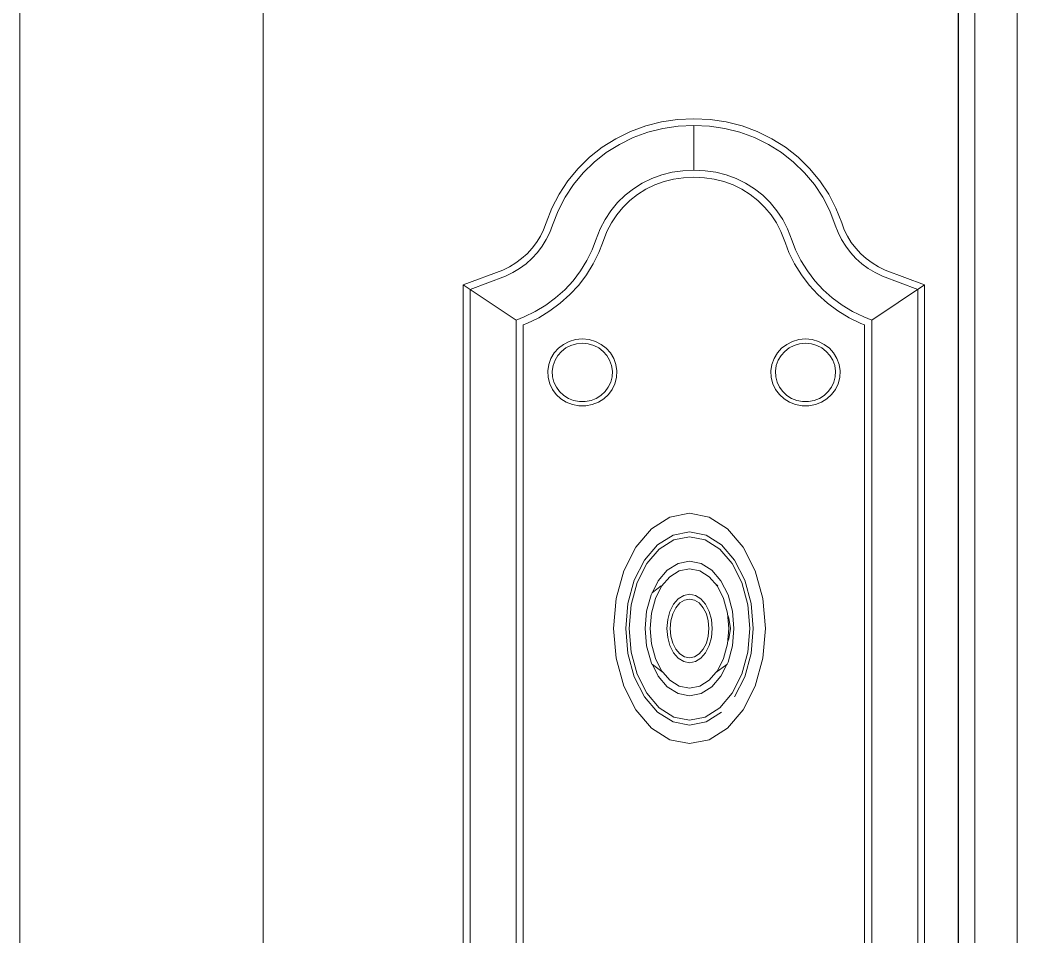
# Model space of a CAD drawing. Header units: inches. Extents: x -5096374 to -5070857, y -3259973 to -3243900.
# Drawn here: x -5078032.97 to -5078027.04, y -3259361.18 to -3259355.74 of the extents above; entities that cross this region are included whole.
import ezdxf

# ---------------------------------------------------------------- set-up
doc = ezdxf.new("R2010")
doc.units = ezdxf.units.IN
doc.header["$LTSCALE"] = 2
doc.header["$MEASUREMENT"] = 0
doc.layers.get('0').update_dxf_attribs({"linetype": 'CONTINUOUS'})
doc.layers.add('window', color=4, linetype='CONTINUOUS', lineweight=13)

msp = doc.modelspace()

# ---------------------------------------------------------------- linework, layer by layer
at = {"ltscale": 0.5}
msp.add_xline((-5078027.3923, -3256928.3274), (0, 1), dxfattribs=at)
at = {"layer": 'window'}
for p, q in [((-5078032.972, -3259318.2814), (-5078032.972, -3259402.0962)), ((-5078031.5257, -3259319.6783), (-5078031.5257, -3259400.65)), ((-5078027.2957, -3259323.7818), (-5078027.2957, -3259396.42)), ((-5078027.0437, -3259396.168), (-5078027.0437, -3259324.0262)), ((-5078029.0617, -3259356.3285), (-5078029.1575, -3259356.3424)), ((-5078028.965, -3259356.3246), (-5078029.0617, -3259356.3285)), ((-5078028.8682, -3259356.3285), (-5078028.965, -3259356.3246)), ((-5078028.7724, -3259356.3424), (-5078028.8682, -3259356.3285)), ((-5078029.3418, -3259356.3993), (-5078029.4282, -3259356.4417)), ((-5078029.2512, -3259356.3661), (-5078029.3418, -3259356.3993)), ((-5078029.1575, -3259356.3424), (-5078029.2512, -3259356.3661)), ((-5078029.1494, -3259356.3809), (-5078029.2389, -3259356.4036)), ((-5078029.0579, -3259356.3676), (-5078029.1494, -3259356.3809)), ((-5078028.965, -3259356.3638), (-5078029.0579, -3259356.3676)), ((-5078028.8721, -3259356.3676), (-5078028.965, -3259356.3638)), ((-5078028.965, -3259356.3638), (-5078028.965, -3259356.6293)), ((-5078028.7806, -3259356.3809), (-5078028.8721, -3259356.3676)), ((-5078028.691, -3259356.4036), (-5078028.7806, -3259356.3809)), ((-5078028.6787, -3259356.3661), (-5078028.7724, -3259356.3424)), ((-5078028.5882, -3259356.3993), (-5078028.6787, -3259356.3661)), ((-5078028.5017, -3259356.4417), (-5078028.5882, -3259356.3993)), ((-5078029.4282, -3259356.4417), (-5078029.5095, -3259356.4927)), ((-5078029.3255, -3259356.4353), (-5078029.408, -3259356.4757)), ((-5078029.2389, -3259356.4036), (-5078029.3255, -3259356.4353)), ((-5078028.6045, -3259356.4353), (-5078028.691, -3259356.4036)), ((-5078028.5219, -3259356.4757), (-5078028.6045, -3259356.4353)), ((-5078028.4204, -3259356.4927), (-5078028.5017, -3259356.4417)), ((-5078029.5095, -3259356.4927), (-5078029.5848, -3259356.5518)), ((-5078029.408, -3259356.4757), (-5078029.4857, -3259356.5245)), ((-5078028.4442, -3259356.5245), (-5078028.5219, -3259356.4757)), ((-5078028.3451, -3259356.5518), (-5078028.4204, -3259356.4927)), ((-5078029.5848, -3259356.5518), (-5078029.6531, -3259356.6183)), ((-5078029.4857, -3259356.5245), (-5078029.5577, -3259356.581)), ((-5078028.3723, -3259356.581), (-5078028.4442, -3259356.5245)), ((-5078028.2768, -3259356.6183), (-5078028.3451, -3259356.5518)), ((-5078029.6531, -3259356.6183), (-5078029.7138, -3259356.6915)), ((-5078029.5577, -3259356.581), (-5078029.623, -3259356.6445)), ((-5078029.0318, -3259356.632), (-5078029.0945, -3259356.6411)), ((-5078028.965, -3259356.6293), (-5078029.0318, -3259356.632)), ((-5078028.8981, -3259356.632), (-5078028.965, -3259356.6293)), ((-5078028.8354, -3259356.6411), (-5078028.8981, -3259356.632)), ((-5078028.3069, -3259356.6445), (-5078028.3723, -3259356.581)), ((-5078028.2161, -3259356.6915), (-5078028.2768, -3259356.6183)), ((-5078029.7138, -3259356.6915), (-5078029.7662, -3259356.7705)), ((-5078029.623, -3259356.6445), (-5078029.681, -3259356.7144)), ((-5078029.2152, -3259356.6784), (-5078029.2718, -3259356.7061)), ((-5078029.1559, -3259356.6566), (-5078029.2152, -3259356.6784)), ((-5078029.1979, -3259356.7166), (-5078029.1428, -3259356.6964)), ((-5078029.0945, -3259356.6411), (-5078029.1559, -3259356.6566)), ((-5078029.1428, -3259356.6964), (-5078029.0859, -3259356.6821)), ((-5078029.0859, -3259356.6821), (-5078029.0277, -3259356.6736)), ((-5078029.0277, -3259356.6736), (-5078028.965, -3259356.671)), ((-5078028.965, -3259356.671), (-5078028.9022, -3259356.6736)), ((-5078028.9022, -3259356.6736), (-5078028.844, -3259356.6821)), ((-5078028.844, -3259356.6821), (-5078028.7871, -3259356.6964)), ((-5078028.774, -3259356.6566), (-5078028.8354, -3259356.6411)), ((-5078028.7871, -3259356.6964), (-5078028.7321, -3259356.7166)), ((-5078028.7147, -3259356.6784), (-5078028.774, -3259356.6566)), ((-5078028.6581, -3259356.7061), (-5078028.7147, -3259356.6784)), ((-5078028.2489, -3259356.7144), (-5078028.3069, -3259356.6445)), ((-5078028.1637, -3259356.7705), (-5078028.2161, -3259356.6915)), ((-5078029.681, -3259356.7144), (-5078029.731, -3259356.79)), ((-5078029.3251, -3259356.7395), (-5078029.3743, -3259356.7782)), ((-5078029.2718, -3259356.7061), (-5078029.3251, -3259356.7395)), ((-5078029.2998, -3259356.7733), (-5078029.2504, -3259356.7423)), ((-5078029.2504, -3259356.7423), (-5078029.1979, -3259356.7166)), ((-5078028.7321, -3259356.7166), (-5078028.6795, -3259356.7423)), ((-5078028.6795, -3259356.7423), (-5078028.6301, -3259356.7733)), ((-5078028.6049, -3259356.7395), (-5078028.6581, -3259356.7061)), ((-5078028.5556, -3259356.7782), (-5078028.6049, -3259356.7395)), ((-5078028.1989, -3259356.79), (-5078028.2489, -3259356.7144)), ((-5078029.7662, -3259356.7705), (-5078029.8096, -3259356.8545)), ((-5078029.731, -3259356.79), (-5078029.7725, -3259356.8702)), ((-5078029.3743, -3259356.7782), (-5078029.4191, -3259356.8218)), ((-5078029.3871, -3259356.8497), (-5078029.3455, -3259356.8093)), ((-5078029.3455, -3259356.8093), (-5078029.2998, -3259356.7733)), ((-5078028.6301, -3259356.7733), (-5078028.5844, -3259356.8093)), ((-5078028.5844, -3259356.8093), (-5078028.5429, -3259356.8497)), ((-5078028.5108, -3259356.8218), (-5078028.5556, -3259356.7782)), ((-5078028.1574, -3259356.8702), (-5078028.1989, -3259356.79)), ((-5078028.1203, -3259356.8545), (-5078028.1637, -3259356.7705)), ((-5078029.8096, -3259356.8545), (-5078029.8436, -3259356.9424)), ((-5078029.7725, -3259356.8702), (-5078029.8057, -3259356.9561)), ((-5078029.4589, -3259356.8697), (-5078029.4932, -3259356.9215)), ((-5078029.4191, -3259356.8218), (-5078029.4589, -3259356.8697)), ((-5078029.4239, -3259356.8941), (-5078029.3871, -3259356.8497)), ((-5078028.5429, -3259356.8497), (-5078028.506, -3259356.8941)), ((-5078028.471, -3259356.8697), (-5078028.5108, -3259356.8218)), ((-5078028.4368, -3259356.9215), (-5078028.471, -3259356.8697)), ((-5078028.1242, -3259356.9561), (-5078028.1574, -3259356.8702)), ((-5078028.0863, -3259356.9424), (-5078028.1203, -3259356.8545)), ((-5078029.4932, -3259356.9215), (-5078029.5216, -3259356.9765)), ((-5078029.4558, -3259356.9421), (-5078029.4239, -3259356.8941)), ((-5078028.506, -3259356.8941), (-5078028.4742, -3259356.9421)), ((-5078028.4083, -3259356.9765), (-5078028.4368, -3259356.9215)), ((-5078029.8589, -3259356.9828), (-5078029.878, -3259357.0216)), ((-5078029.8436, -3259356.9424), (-5078029.8589, -3259356.9828)), ((-5078029.8057, -3259356.9561), (-5078029.8216, -3259356.9981)), ((-5078029.5216, -3259356.9765), (-5078029.5494, -3259357.0484)), ((-5078029.5091, -3259357.0629), (-5078029.4821, -3259356.9932)), ((-5078029.4821, -3259356.9932), (-5078029.4558, -3259356.9421)), ((-5078028.4742, -3259356.9421), (-5078028.4478, -3259356.9932)), ((-5078028.4478, -3259356.9932), (-5078028.4209, -3259357.0629)), ((-5078028.3805, -3259357.0484), (-5078028.4083, -3259356.9765)), ((-5078028.1083, -3259356.9981), (-5078028.1242, -3259356.9561)), ((-5078028.071, -3259356.9828), (-5078028.0863, -3259356.9424)), ((-5078028.0519, -3259357.0216), (-5078028.071, -3259356.9828)), ((-5078029.878, -3259357.0216), (-5078029.9009, -3259357.0584)), ((-5078029.8424, -3259357.0402), (-5078029.8672, -3259357.0802)), ((-5078029.8216, -3259356.9981), (-5078029.8424, -3259357.0402)), ((-5078029.5494, -3259357.0484), (-5078029.5695, -3259357.1014)), ((-5078028.3605, -3259357.1014), (-5078028.3805, -3259357.0484)), ((-5078028.0875, -3259357.0402), (-5078028.1083, -3259356.9981)), ((-5078028.0627, -3259357.0802), (-5078028.0875, -3259357.0402)), ((-5078028.0291, -3259357.0584), (-5078028.0519, -3259357.0216)), ((-5078029.9272, -3259357.093), (-5078029.9567, -3259357.1251)), ((-5078029.9009, -3259357.0584), (-5078029.9272, -3259357.093)), ((-5078029.8672, -3259357.0802), (-5078029.8958, -3259357.1178)), ((-5078029.5695, -3259357.1014), (-5078029.6014, -3259357.1661)), ((-5078029.5298, -3259357.1176), (-5078029.5091, -3259357.0629)), ((-5078028.4209, -3259357.0629), (-5078028.4001, -3259357.1176)), ((-5078028.3285, -3259357.1661), (-5078028.3605, -3259357.1014)), ((-5078028.0341, -3259357.1178), (-5078028.0627, -3259357.0802)), ((-5078028.0027, -3259357.093), (-5078028.0291, -3259357.0584)), ((-5078027.9732, -3259357.1251), (-5078028.0027, -3259357.093)), ((-5078029.9893, -3259357.1543), (-5078030.0245, -3259357.1803)), ((-5078029.9567, -3259357.1251), (-5078029.9893, -3259357.1543)), ((-5078029.9279, -3259357.1526), (-5078029.9632, -3259357.1843)), ((-5078029.8958, -3259357.1178), (-5078029.9279, -3259357.1526)), ((-5078029.6014, -3259357.1661), (-5078029.6395, -3259357.2276)), ((-5078029.5635, -3259357.1859), (-5078029.5298, -3259357.1176)), ((-5078028.4001, -3259357.1176), (-5078028.3664, -3259357.1859)), ((-5078028.2904, -3259357.2276), (-5078028.3285, -3259357.1661)), ((-5078028.002, -3259357.1526), (-5078028.0341, -3259357.1178)), ((-5078027.9667, -3259357.1843), (-5078028.002, -3259357.1526)), ((-5078027.9406, -3259357.1543), (-5078027.9732, -3259357.1251)), ((-5078027.9054, -3259357.1803), (-5078027.9406, -3259357.1543)), ((-5078030.1018, -3259357.2223), (-5078030.3366, -3259357.3103)), ((-5078030.0621, -3259357.2031), (-5078030.1018, -3259357.2223)), ((-5078030.0245, -3259357.1803), (-5078030.0621, -3259357.2031)), ((-5078030.0015, -3259357.2126), (-5078030.0423, -3259357.2374)), ((-5078029.9632, -3259357.1843), (-5078030.0015, -3259357.2126)), ((-5078029.6395, -3259357.2276), (-5078029.6834, -3259357.2853)), ((-5078029.6037, -3259357.2508), (-5078029.5635, -3259357.1859)), ((-5078028.3664, -3259357.1859), (-5078028.3262, -3259357.2508)), ((-5078028.2465, -3259357.2853), (-5078028.2904, -3259357.2276)), ((-5078027.9284, -3259357.2126), (-5078027.9667, -3259357.1843)), ((-5078027.8876, -3259357.2374), (-5078027.9284, -3259357.2126)), ((-5078027.8678, -3259357.2031), (-5078027.9054, -3259357.1803)), ((-5078027.8281, -3259357.2223), (-5078027.8678, -3259357.2031)), ((-5078027.5934, -3259357.3103), (-5078027.8281, -3259357.2223)), ((-5078030.0854, -3259357.2582), (-5078030.2961, -3259357.3372)), ((-5078030.0423, -3259357.2374), (-5078030.0854, -3259357.2582)), ((-5078029.6834, -3259357.2853), (-5078029.7328, -3259357.3388)), ((-5078029.65, -3259357.3117), (-5078029.6037, -3259357.2508)), ((-5078028.3262, -3259357.2508), (-5078028.2799, -3259357.3117)), ((-5078028.1971, -3259357.3388), (-5078028.2465, -3259357.2853)), ((-5078027.8445, -3259357.2582), (-5078027.8876, -3259357.2374)), ((-5078027.6338, -3259357.3372), (-5078027.8445, -3259357.2582)), ((-5078030.3366, -3259357.3103), (-5078030.2961, -3259357.3372)), ((-5078030.3366, -3259357.3103), (-5078030.3366, -3259365.5319)), ((-5078030.2961, -3259357.3372), (-5078030.2961, -3259365.505)), ((-5078030.2961, -3259357.3372), (-5078030.0227, -3259357.5191)), ((-5078029.7328, -3259357.3388), (-5078029.7871, -3259357.3875)), ((-5078029.7021, -3259357.3681), (-5078029.65, -3259357.3117)), ((-5078028.2799, -3259357.3117), (-5078028.2278, -3259357.3681)), ((-5078028.1428, -3259357.3875), (-5078028.1971, -3259357.3388)), ((-5078027.5934, -3259357.3103), (-5078027.9072, -3259357.5191)), ((-5078027.6343, -3259363.5134), (-5078027.6338, -3259357.3372)), ((-5078027.5934, -3259363.5262), (-5078027.5934, -3259357.3103)), ((-5078029.7871, -3259357.3875), (-5078029.8459, -3259357.4311)), ((-5078029.7594, -3259357.4195), (-5078029.7021, -3259357.3681)), ((-5078028.2278, -3259357.3681), (-5078028.1705, -3259357.4195)), ((-5078028.084, -3259357.4311), (-5078028.1428, -3259357.3875)), ((-5078029.8459, -3259357.4311), (-5078029.9086, -3259357.469)), ((-5078029.8876, -3259357.5055), (-5078029.8214, -3259357.4654)), ((-5078029.8214, -3259357.4654), (-5078029.7594, -3259357.4195)), ((-5078028.1705, -3259357.4195), (-5078028.1085, -3259357.4654)), ((-5078028.1085, -3259357.4654), (-5078028.0423, -3259357.5055)), ((-5078028.0213, -3259357.469), (-5078028.084, -3259357.4311)), ((-5078029.9748, -3259357.5011), (-5078030.0227, -3259357.5191)), ((-5078030.0227, -3259357.5191), (-5078030.0227, -3259365.3232)), ((-5078029.9086, -3259357.469), (-5078029.9748, -3259357.5011)), ((-5078029.9574, -3259357.5393), (-5078029.8876, -3259357.5055)), ((-5078028.0423, -3259357.5055), (-5078027.9725, -3259357.5393)), ((-5078027.9551, -3259357.5011), (-5078028.0213, -3259357.469)), ((-5078027.9072, -3259357.5191), (-5078027.9551, -3259357.5011)), ((-5078027.9072, -3259363.5971), (-5078027.9072, -3259357.5191)), ((-5078029.9797, -3259357.5477), (-5078029.9574, -3259357.5393)), ((-5078029.9797, -3259365.2946), (-5078029.9797, -3259357.5477)), ((-5078027.9725, -3259357.5393), (-5078027.9502, -3259357.5477)), ((-5078027.9502, -3259357.5477), (-5078027.9502, -3259363.6138)), ((-5078029.7061, -3259357.6463), (-5078029.6686, -3259357.6353)), ((-5078029.6686, -3259357.6353), (-5078029.6284, -3259357.6315)), ((-5078029.6284, -3259357.6315), (-5078029.5882, -3259357.6353)), ((-5078029.5882, -3259357.6353), (-5078029.5506, -3259357.6463)), ((-5078028.3793, -3259357.6463), (-5078028.3417, -3259357.6353)), ((-5078028.3417, -3259357.6353), (-5078028.3015, -3259357.6315)), ((-5078028.3015, -3259357.6315), (-5078028.2613, -3259357.6353)), ((-5078028.2613, -3259357.6353), (-5078028.2238, -3259357.6463)), ((-5078029.7954, -3259357.7147), (-5078029.7703, -3259357.6867)), ((-5078029.7703, -3259357.6867), (-5078029.7403, -3259357.6636)), ((-5078029.7519, -3259357.7054), (-5078029.7258, -3259357.6853)), ((-5078029.7403, -3259357.6636), (-5078029.7061, -3259357.6463)), ((-5078029.7258, -3259357.6853), (-5078029.696, -3259357.6702)), ((-5078029.696, -3259357.6702), (-5078029.6634, -3259357.6607)), ((-5078029.6634, -3259357.6607), (-5078029.6284, -3259357.6574)), ((-5078029.6284, -3259357.6574), (-5078029.5934, -3259357.6607)), ((-5078029.5934, -3259357.6607), (-5078029.5607, -3259357.6702)), ((-5078029.5607, -3259357.6702), (-5078029.531, -3259357.6853)), ((-5078029.5506, -3259357.6463), (-5078029.5165, -3259357.6636)), ((-5078029.531, -3259357.6853), (-5078029.5049, -3259357.7054)), ((-5078029.5165, -3259357.6636), (-5078029.4865, -3259357.6867)), ((-5078029.4865, -3259357.6867), (-5078029.4614, -3259357.7147)), ((-5078028.4685, -3259357.7147), (-5078028.4435, -3259357.6867)), ((-5078028.4435, -3259357.6867), (-5078028.4135, -3259357.6636)), ((-5078028.425, -3259357.7054), (-5078028.3989, -3259357.6853)), ((-5078028.4135, -3259357.6636), (-5078028.3793, -3259357.6463)), ((-5078028.3989, -3259357.6853), (-5078028.3692, -3259357.6702)), ((-5078028.3692, -3259357.6702), (-5078028.3365, -3259357.6607)), ((-5078028.3365, -3259357.6607), (-5078028.3015, -3259357.6574)), ((-5078028.3015, -3259357.6574), (-5078028.2666, -3259357.6607)), ((-5078028.2666, -3259357.6607), (-5078028.2339, -3259357.6702)), ((-5078028.2339, -3259357.6702), (-5078028.2042, -3259357.6853)), ((-5078028.2238, -3259357.6463), (-5078028.1896, -3259357.6636)), ((-5078028.2042, -3259357.6853), (-5078028.1781, -3259357.7054)), ((-5078028.1896, -3259357.6636), (-5078028.1596, -3259357.6867)), ((-5078028.1596, -3259357.6867), (-5078028.1345, -3259357.7147)), ((-5078029.8278, -3259357.7825), (-5078029.8148, -3259357.7469)), ((-5078029.8148, -3259357.7469), (-5078029.7954, -3259357.7147)), ((-5078029.8019, -3259357.7888), (-5078029.7906, -3259357.7577)), ((-5078029.7906, -3259357.7577), (-5078029.7737, -3259357.7297)), ((-5078029.7737, -3259357.7297), (-5078029.7519, -3259357.7054)), ((-5078029.5049, -3259357.7054), (-5078029.4831, -3259357.7297)), ((-5078029.4831, -3259357.7297), (-5078029.4662, -3259357.7577)), ((-5078029.4662, -3259357.7577), (-5078029.4549, -3259357.7888)), ((-5078029.4614, -3259357.7147), (-5078029.442, -3259357.7469)), ((-5078029.442, -3259357.7469), (-5078029.429, -3259357.7825)), ((-5078028.501, -3259357.7825), (-5078028.488, -3259357.7469)), ((-5078028.488, -3259357.7469), (-5078028.4685, -3259357.7147)), ((-5078028.4751, -3259357.7888), (-5078028.4637, -3259357.7577)), ((-5078028.4637, -3259357.7577), (-5078028.4468, -3259357.7297)), ((-5078028.4468, -3259357.7297), (-5078028.425, -3259357.7054)), ((-5078028.1781, -3259357.7054), (-5078028.1563, -3259357.7297)), ((-5078028.1563, -3259357.7297), (-5078028.1394, -3259357.7577)), ((-5078028.1394, -3259357.7577), (-5078028.128, -3259357.7888)), ((-5078028.1345, -3259357.7147), (-5078028.1151, -3259357.7469)), ((-5078028.1151, -3259357.7469), (-5078028.1021, -3259357.7825)), ((-5078029.8337, -3259357.821), (-5078029.8278, -3259357.7825)), ((-5078029.8317, -3259357.8604), (-5078029.8337, -3259357.821)), ((-5078029.807, -3259357.8222), (-5078029.8019, -3259357.7888)), ((-5078029.8053, -3259357.8565), (-5078029.807, -3259357.8222)), ((-5078029.4549, -3259357.7888), (-5078029.4498, -3259357.8222)), ((-5078029.4498, -3259357.8222), (-5078029.4515, -3259357.8565)), ((-5078029.429, -3259357.7825), (-5078029.4231, -3259357.821)), ((-5078029.4231, -3259357.821), (-5078029.4251, -3259357.8604)), ((-5078028.5068, -3259357.821), (-5078028.501, -3259357.7825)), ((-5078028.5049, -3259357.8604), (-5078028.5068, -3259357.821)), ((-5078028.4801, -3259357.8222), (-5078028.4751, -3259357.7888)), ((-5078028.4784, -3259357.8565), (-5078028.4801, -3259357.8222)), ((-5078028.128, -3259357.7888), (-5078028.123, -3259357.8222)), ((-5078028.123, -3259357.8222), (-5078028.1247, -3259357.8565)), ((-5078028.0963, -3259357.821), (-5078028.1021, -3259357.7825)), ((-5078028.0963, -3259357.821), (-5078028.0983, -3259357.8604)), ((-5078029.8222, -3259357.8975), (-5078029.8317, -3259357.8604)), ((-5078029.797, -3259357.8888), (-5078029.8053, -3259357.8565)), ((-5078029.4515, -3259357.8565), (-5078029.4598, -3259357.8888)), ((-5078029.4251, -3259357.8604), (-5078029.4346, -3259357.8975)), ((-5078028.4953, -3259357.8975), (-5078028.5049, -3259357.8604)), ((-5078028.4701, -3259357.8888), (-5078028.4784, -3259357.8565)), ((-5078028.1247, -3259357.8565), (-5078028.133, -3259357.8888)), ((-5078028.0983, -3259357.8604), (-5078028.1078, -3259357.8975)), ((-5078029.8059, -3259357.9315), (-5078029.8222, -3259357.8975)), ((-5078029.7835, -3259357.9617), (-5078029.8059, -3259357.9315)), ((-5078029.7828, -3259357.9184), (-5078029.797, -3259357.8888)), ((-5078029.7633, -3259357.9446), (-5078029.7828, -3259357.9184)), ((-5078029.474, -3259357.9184), (-5078029.4934, -3259357.9446)), ((-5078029.4598, -3259357.8888), (-5078029.474, -3259357.9184)), ((-5078029.4509, -3259357.9315), (-5078029.4733, -3259357.9617)), ((-5078029.4509, -3259357.9315), (-5078029.4346, -3259357.8975)), ((-5078028.479, -3259357.9315), (-5078028.4953, -3259357.8975)), ((-5078028.4567, -3259357.9617), (-5078028.479, -3259357.9315)), ((-5078028.4559, -3259357.9184), (-5078028.4701, -3259357.8888)), ((-5078028.4365, -3259357.9446), (-5078028.4559, -3259357.9184)), ((-5078028.1471, -3259357.9184), (-5078028.1666, -3259357.9446)), ((-5078028.133, -3259357.8888), (-5078028.1471, -3259357.9184)), ((-5078028.1241, -3259357.9315), (-5078028.1464, -3259357.9617)), ((-5078028.1078, -3259357.8975), (-5078028.1241, -3259357.9315)), ((-5078029.7559, -3259357.9873), (-5078029.7835, -3259357.9617)), ((-5078029.7393, -3259357.9669), (-5078029.7633, -3259357.9446)), ((-5078029.7237, -3259358.0076), (-5078029.7559, -3259357.9873)), ((-5078029.7113, -3259357.9846), (-5078029.7393, -3259357.9669)), ((-5078029.68, -3259357.9969), (-5078029.7113, -3259357.9846)), ((-5078029.6461, -3259358.0035), (-5078029.68, -3259357.9969)), ((-5078029.5767, -3259357.9969), (-5078029.6107, -3259358.0035)), ((-5078029.5455, -3259357.9846), (-5078029.5767, -3259357.9969)), ((-5078029.5175, -3259357.9669), (-5078029.5455, -3259357.9846)), ((-5078029.5009, -3259357.9873), (-5078029.5331, -3259358.0076)), ((-5078029.4934, -3259357.9446), (-5078029.5175, -3259357.9669)), ((-5078029.4733, -3259357.9617), (-5078029.5009, -3259357.9873)), ((-5078028.429, -3259357.9873), (-5078028.4567, -3259357.9617)), ((-5078028.4124, -3259357.9669), (-5078028.4365, -3259357.9446)), ((-5078028.3968, -3259358.0076), (-5078028.429, -3259357.9873)), ((-5078028.3845, -3259357.9846), (-5078028.4124, -3259357.9669)), ((-5078028.3532, -3259357.9969), (-5078028.3845, -3259357.9846)), ((-5078028.3193, -3259358.0035), (-5078028.3532, -3259357.9969)), ((-5078028.2499, -3259357.9969), (-5078028.2838, -3259358.0035)), ((-5078028.2186, -3259357.9846), (-5078028.2499, -3259357.9969)), ((-5078028.1906, -3259357.9669), (-5078028.2186, -3259357.9846)), ((-5078028.1741, -3259357.9873), (-5078028.2062, -3259358.0076)), ((-5078028.1666, -3259357.9446), (-5078028.1906, -3259357.9669)), ((-5078028.1464, -3259357.9617), (-5078028.1741, -3259357.9873)), ((-5078029.6877, -3259358.0218), (-5078029.7237, -3259358.0076)), ((-5078029.6488, -3259358.0293), (-5078029.6877, -3259358.0218)), ((-5078029.608, -3259358.0293), (-5078029.6488, -3259358.0293)), ((-5078029.6107, -3259358.0035), (-5078029.6461, -3259358.0035)), ((-5078029.569, -3259358.0218), (-5078029.608, -3259358.0293)), ((-5078029.5331, -3259358.0076), (-5078029.569, -3259358.0218)), ((-5078028.3609, -3259358.0218), (-5078028.3968, -3259358.0076)), ((-5078028.3219, -3259358.0293), (-5078028.3609, -3259358.0218)), ((-5078028.2811, -3259358.0293), (-5078028.3219, -3259358.0293)), ((-5078028.2838, -3259358.0035), (-5078028.3193, -3259358.0035)), ((-5078028.2422, -3259358.0218), (-5078028.2811, -3259358.0293)), ((-5078028.2062, -3259358.0076), (-5078028.2422, -3259358.0218)), ((-5078029.1079, -3259358.691), (-5078029.2168, -3259358.7593)), ((-5078028.9911, -3259358.6677), (-5078029.1079, -3259358.691)), ((-5078028.8742, -3259358.691), (-5078028.9911, -3259358.6677)), ((-5078028.7653, -3259358.7593), (-5078028.8742, -3259358.691)), ((-5078029.2168, -3259358.7593), (-5078029.3103, -3259358.8681)), ((-5078028.6718, -3259358.8681), (-5078028.7653, -3259358.7593)), ((-5078029.0892, -3259358.7967), (-5078029.1807, -3259358.8542)), ((-5078029.0841, -3259358.8256), (-5078029.1708, -3259358.8801)), ((-5078028.9911, -3259358.7772), (-5078029.0892, -3259358.7967)), ((-5078028.9911, -3259358.8071), (-5078029.0841, -3259358.8256)), ((-5078028.8929, -3259358.7967), (-5078028.9911, -3259358.7772)), ((-5078028.898, -3259358.8256), (-5078028.9911, -3259358.8071)), ((-5078028.8113, -3259358.8801), (-5078028.898, -3259358.8256)), ((-5078028.8015, -3259358.8542), (-5078028.8929, -3259358.7967)), ((-5078029.3103, -3259358.8681), (-5078029.382, -3259359.0098)), ((-5078029.1807, -3259358.8542), (-5078029.2592, -3259358.9455)), ((-5078029.1708, -3259358.8801), (-5078029.2452, -3259358.9667)), ((-5078028.7369, -3259358.9667), (-5078028.8113, -3259358.8801)), ((-5078028.7229, -3259358.9455), (-5078028.8015, -3259358.8542)), ((-5078028.6001, -3259359.0098), (-5078028.6718, -3259358.8681)), ((-5078029.2592, -3259358.9455), (-5078029.3194, -3259359.0645)), ((-5078028.6627, -3259359.0645), (-5078028.7229, -3259358.9455)), ((-5078029.2452, -3259358.9667), (-5078029.3024, -3259359.0795)), ((-5078029.1232, -3259359.005), (-5078029.1779, -3259359.0686)), ((-5078029.0595, -3259358.965), (-5078029.1232, -3259359.005)), ((-5078029.0517, -3259359.009), (-5078029.1082, -3259359.0445)), ((-5078028.9911, -3259358.9513), (-5078029.0595, -3259358.965)), ((-5078028.9911, -3259358.9969), (-5078029.0517, -3259359.009)), ((-5078028.9226, -3259358.965), (-5078028.9911, -3259358.9513)), ((-5078028.9304, -3259359.009), (-5078028.9911, -3259358.9969)), ((-5078028.8739, -3259359.0445), (-5078028.9304, -3259359.009)), ((-5078028.8589, -3259359.005), (-5078028.9226, -3259358.965)), ((-5078028.8042, -3259359.0686), (-5078028.8589, -3259359.005)), ((-5078028.6797, -3259359.0795), (-5078028.7369, -3259358.9667)), ((-5078029.382, -3259359.0098), (-5078029.4271, -3259359.1748)), ((-5078029.3194, -3259359.0645), (-5078029.3573, -3259359.2032)), ((-5078029.1082, -3259359.0445), (-5078029.1567, -3259359.1009)), ((-5078028.8254, -3259359.1009), (-5078028.8739, -3259359.0445)), ((-5078028.6248, -3259359.2032), (-5078028.6627, -3259359.0645)), ((-5078028.555, -3259359.1748), (-5078028.6001, -3259359.0098)), ((-5078029.3024, -3259359.0795), (-5078029.3383, -3259359.2109)), ((-5078029.1779, -3259359.0686), (-5078029.212, -3259359.1374)), ((-5078029.212, -3259359.1374), (-5078029.1588, -3259359.0977)), ((-5078029.1567, -3259359.1009), (-5078029.1939, -3259359.1744)), ((-5078028.8358, -3259359.0888), (-5078028.8348, -3259359.0892)), ((-5078028.8348, -3259359.0892), (-5078028.8233, -3259359.0977)), ((-5078028.7882, -3259359.1744), (-5078028.8254, -3259359.1009)), ((-5078028.7622, -3259359.1516), (-5078028.8042, -3259359.0686)), ((-5078028.6438, -3259359.2109), (-5078028.6797, -3259359.0795)), ((-5078029.4271, -3259359.1748), (-5078029.4425, -3259359.3519)), ((-5078029.2199, -3259359.1516), (-5078029.2464, -3259359.2482)), ((-5078029.214, -3259359.1399), (-5078029.2199, -3259359.1516)), ((-5078029.1939, -3259359.1744), (-5078029.2173, -3259359.26)), ((-5078029.214, -3259359.1399), (-5078029.212, -3259359.1374)), ((-5078029.0582, -3259359.1755), (-5078029.0861, -3259359.2079)), ((-5078029.0258, -3259359.1552), (-5078029.0582, -3259359.1755)), ((-5078029.0209, -3259359.183), (-5078029.0487, -3259359.2005)), ((-5078028.9911, -3259359.1482), (-5078029.0258, -3259359.1552)), ((-5078028.9911, -3259359.177), (-5078029.0209, -3259359.183)), ((-5078028.9563, -3259359.1552), (-5078028.9911, -3259359.1482)), ((-5078028.9612, -3259359.183), (-5078028.9911, -3259359.177)), ((-5078028.9334, -3259359.2005), (-5078028.9612, -3259359.183)), ((-5078028.9239, -3259359.1755), (-5078028.9563, -3259359.1552)), ((-5078028.896, -3259359.2079), (-5078028.9239, -3259359.1755)), ((-5078028.7648, -3259359.26), (-5078028.7882, -3259359.1744)), ((-5078028.7357, -3259359.2482), (-5078028.7622, -3259359.1516)), ((-5078028.5396, -3259359.3519), (-5078028.555, -3259359.1748)), ((-5078029.3573, -3259359.2032), (-5078029.3703, -3259359.3519)), ((-5078029.3383, -3259359.2109), (-5078029.3505, -3259359.3519)), ((-5078029.0861, -3259359.2079), (-5078029.1074, -3259359.2501)), ((-5078029.0726, -3259359.2283), (-5078029.091, -3259359.2645)), ((-5078029.0487, -3259359.2005), (-5078029.0726, -3259359.2283)), ((-5078028.9095, -3259359.2283), (-5078028.9334, -3259359.2005)), ((-5078028.8911, -3259359.2645), (-5078028.9095, -3259359.2283)), ((-5078028.8747, -3259359.2501), (-5078028.896, -3259359.2079)), ((-5078028.6316, -3259359.3519), (-5078028.6438, -3259359.2109)), ((-5078028.6118, -3259359.3519), (-5078028.6248, -3259359.2032)), ((-5078029.2464, -3259359.2482), (-5078029.2554, -3259359.3519)), ((-5078029.2173, -3259359.26), (-5078029.2253, -3259359.3519)), ((-5078029.1208, -3259359.2992), (-5078029.1254, -3259359.3519)), ((-5078029.1074, -3259359.2501), (-5078029.1208, -3259359.2992)), ((-5078029.091, -3259359.2645), (-5078029.1025, -3259359.3067)), ((-5078028.8796, -3259359.3067), (-5078028.8911, -3259359.2645)), ((-5078028.8613, -3259359.2992), (-5078028.8747, -3259359.2501)), ((-5078028.8567, -3259359.3519), (-5078028.8613, -3259359.2992)), ((-5078028.7568, -3259359.3519), (-5078028.7648, -3259359.26)), ((-5078028.7564, -3259359.2908), (-5078028.7636, -3259359.2738)), ((-5078028.7481, -3259359.3518), (-5078028.7564, -3259359.2908)), ((-5078028.7267, -3259359.3519), (-5078028.7357, -3259359.2482)), ((-5078029.4425, -3259359.3519), (-5078029.4271, -3259359.529)), ((-5078029.3703, -3259359.3519), (-5078029.3573, -3259359.5007)), ((-5078029.3505, -3259359.3519), (-5078029.3383, -3259359.4929)), ((-5078029.2554, -3259359.3519), (-5078029.2464, -3259359.4556)), ((-5078029.2253, -3259359.3519), (-5078029.2173, -3259359.4438)), ((-5078029.1254, -3259359.3519), (-5078029.1208, -3259359.4046)), ((-5078029.1025, -3259359.3067), (-5078029.1064, -3259359.3519)), ((-5078029.1064, -3259359.3519), (-5078029.1025, -3259359.3972)), ((-5078028.8757, -3259359.3519), (-5078028.8796, -3259359.3067)), ((-5078028.8796, -3259359.3972), (-5078028.8757, -3259359.3519)), ((-5078028.8613, -3259359.4046), (-5078028.8567, -3259359.3519)), ((-5078028.7648, -3259359.4438), (-5078028.7568, -3259359.3519)), ((-5078028.7564, -3259359.4128), (-5078028.7481, -3259359.3518)), ((-5078028.7357, -3259359.4556), (-5078028.7267, -3259359.3519)), ((-5078028.6438, -3259359.4929), (-5078028.6316, -3259359.3519)), ((-5078028.6248, -3259359.5007), (-5078028.6118, -3259359.3519)), ((-5078028.555, -3259359.529), (-5078028.5396, -3259359.3519)), ((-5078029.1208, -3259359.4046), (-5078029.1074, -3259359.4538)), ((-5078029.1025, -3259359.3972), (-5078029.091, -3259359.4394)), ((-5078028.8911, -3259359.4394), (-5078028.8796, -3259359.3972)), ((-5078028.8747, -3259359.4538), (-5078028.8613, -3259359.4046)), ((-5078028.7636, -3259359.4296), (-5078028.7564, -3259359.4128)), ((-5078029.2464, -3259359.4556), (-5078029.2199, -3259359.5522)), ((-5078029.2173, -3259359.4438), (-5078029.1939, -3259359.5294)), ((-5078029.1074, -3259359.4538), (-5078029.0861, -3259359.496)), ((-5078029.091, -3259359.4394), (-5078029.0726, -3259359.4756)), ((-5078029.0726, -3259359.4756), (-5078029.0487, -3259359.5034)), ((-5078028.9334, -3259359.5034), (-5078028.9095, -3259359.4756)), ((-5078028.9095, -3259359.4756), (-5078028.8911, -3259359.4394)), ((-5078028.896, -3259359.496), (-5078028.8747, -3259359.4538)), ((-5078028.7882, -3259359.5294), (-5078028.7648, -3259359.4438)), ((-5078028.7622, -3259359.5522), (-5078028.7357, -3259359.4556)), ((-5078029.4271, -3259359.529), (-5078029.382, -3259359.694)), ((-5078029.3573, -3259359.5007), (-5078029.3194, -3259359.6393)), ((-5078029.3383, -3259359.4929), (-5078029.3024, -3259359.6244)), ((-5078029.1939, -3259359.5294), (-5078029.1567, -3259359.603)), ((-5078029.0861, -3259359.496), (-5078029.0582, -3259359.5283)), ((-5078029.0582, -3259359.5283), (-5078029.0258, -3259359.5487)), ((-5078029.0487, -3259359.5034), (-5078029.0209, -3259359.5209)), ((-5078029.0209, -3259359.5209), (-5078028.9911, -3259359.5268)), ((-5078028.9911, -3259359.5268), (-5078028.9612, -3259359.5209)), ((-5078028.9612, -3259359.5209), (-5078028.9334, -3259359.5034)), ((-5078028.9563, -3259359.5487), (-5078028.9239, -3259359.5283)), ((-5078028.9239, -3259359.5283), (-5078028.896, -3259359.496)), ((-5078028.8254, -3259359.603), (-5078028.7882, -3259359.5294)), ((-5078028.6797, -3259359.6244), (-5078028.6438, -3259359.4929)), ((-5078028.6627, -3259359.6393), (-5078028.6248, -3259359.5007)), ((-5078028.6001, -3259359.694), (-5078028.555, -3259359.529)), ((-5078029.2199, -3259359.5522), (-5078029.2144, -3259359.5631)), ((-5078029.212, -3259359.5661), (-5078029.2144, -3259359.5631)), ((-5078029.1473, -3259359.6143), (-5078029.212, -3259359.5661)), ((-5078029.212, -3259359.5661), (-5078029.1779, -3259359.6352)), ((-5078029.0258, -3259359.5487), (-5078028.9911, -3259359.5556)), ((-5078028.9911, -3259359.5556), (-5078028.9563, -3259359.5487)), ((-5078028.7701, -3259359.5661), (-5078028.8348, -3259359.6143)), ((-5078028.8042, -3259359.6352), (-5078028.7701, -3259359.5661)), ((-5078028.7677, -3259359.5631), (-5078028.7701, -3259359.5661)), ((-5078028.7677, -3259359.5631), (-5078028.7622, -3259359.5522)), ((-5078029.3194, -3259359.6393), (-5078029.2592, -3259359.7584)), ((-5078029.3024, -3259359.6244), (-5078029.2452, -3259359.7372)), ((-5078029.1779, -3259359.6352), (-5078029.1232, -3259359.6989)), ((-5078029.1567, -3259359.603), (-5078029.1473, -3259359.6143)), ((-5078029.1473, -3259359.6143), (-5078029.1082, -3259359.6594)), ((-5078029.1082, -3259359.6594), (-5078029.0517, -3259359.6949)), ((-5078028.9304, -3259359.6949), (-5078028.8739, -3259359.6594)), ((-5078028.8739, -3259359.6594), (-5078028.8348, -3259359.6143)), ((-5078028.8589, -3259359.6989), (-5078028.8042, -3259359.6352)), ((-5078028.8348, -3259359.6143), (-5078028.8254, -3259359.603)), ((-5078028.7369, -3259359.7372), (-5078028.6797, -3259359.6244)), ((-5078028.7229, -3259359.7584), (-5078028.6627, -3259359.6393)), ((-5078029.382, -3259359.694), (-5078029.3103, -3259359.8358)), ((-5078029.1232, -3259359.6989), (-5078029.0595, -3259359.7389)), ((-5078029.0517, -3259359.6949), (-5078028.9911, -3259359.707)), ((-5078028.9911, -3259359.707), (-5078028.9304, -3259359.6949)), ((-5078028.9226, -3259359.7389), (-5078028.8589, -3259359.6989)), ((-5078028.6718, -3259359.8358), (-5078028.6001, -3259359.694)), ((-5078029.2592, -3259359.7584), (-5078029.1807, -3259359.8497)), ((-5078029.2452, -3259359.7372), (-5078029.1708, -3259359.8238)), ((-5078029.0595, -3259359.7389), (-5078028.9911, -3259359.7526)), ((-5078028.9911, -3259359.7526), (-5078028.9226, -3259359.7389)), ((-5078028.8113, -3259359.8238), (-5078028.7369, -3259359.7372)), ((-5078029.3103, -3259359.8358), (-5078029.2168, -3259359.9445)), ((-5078029.1708, -3259359.8238), (-5078029.0841, -3259359.8782)), ((-5078028.898, -3259359.8782), (-5078028.8113, -3259359.8238)), ((-5078028.7653, -3259359.9445), (-5078028.6718, -3259359.8358)), ((-5078029.1807, -3259359.8497), (-5078029.0892, -3259359.9071)), ((-5078029.0841, -3259359.8782), (-5078028.9911, -3259359.8968)), ((-5078028.9911, -3259359.8968), (-5078028.898, -3259359.8782)), ((-5078028.8929, -3259359.9071), (-5078028.8015, -3259359.8497)), ((-5078029.2168, -3259359.9445), (-5078029.1079, -3259360.0129)), ((-5078029.0892, -3259359.9071), (-5078028.9911, -3259359.9267)), ((-5078028.9911, -3259359.9267), (-5078028.8929, -3259359.9071)), ((-5078028.8742, -3259360.0129), (-5078028.7653, -3259359.9445)), ((-5078029.1079, -3259360.0129), (-5078028.9911, -3259360.0362)), ((-5078028.9911, -3259360.0362), (-5078028.8742, -3259360.0129))]:
    msp.add_line(p, q, dxfattribs=at)

doc.saveas('drawing.dxf')
